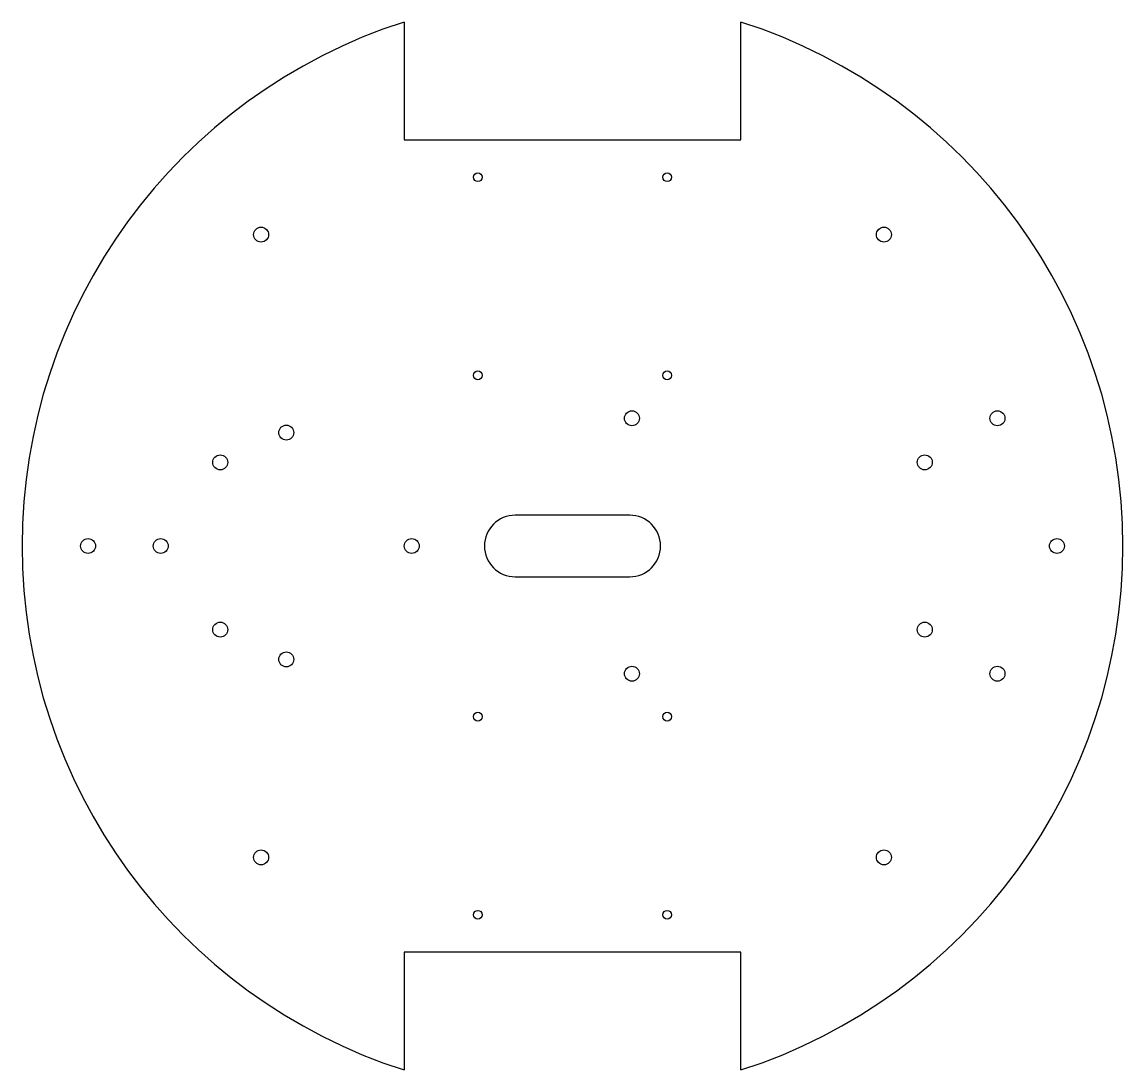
# Model space of a CAD drawing. Header units: millimetres. Extents: x -125 to 125, y -119 to 119.
import ezdxf

# ---------------------------------------------------------------- set-up
doc = ezdxf.new("R2010")
doc.units = ezdxf.units.MM

msp = doc.modelspace()

# ---------------------------------------------------------------- linework, layer by layer
for p, q in [((-38.25, 119), (-38.25, 92.25)), ((38.25, 92.25), (38.25, 119)), ((-38.25, 92.25), (38.25, 92.25)), ((13, 7), (-13, 7)), ((-13, -7), (13, -7)), ((38.25, -92.25), (-38.25, -92.25)), ((-38.25, -92.25), (-38.25, -119)), ((38.25, -119), (38.25, -92.25))]:
    msp.add_line(p, q)
for centre, radius in [((-21.5, 83.75), 1), ((21.5, 83.75), 1), ((-70.71, 70.71), 1.7), ((70.71, 70.71), 1.7), ((-21.5, 38.75), 1), ((21.5, 38.75), 1), ((13.5, 29), 1.7), ((96.5, 29), 1.7), ((-65, 25.75), 1.7), ((-80, 19), 1.7), ((80, 19), 1.7), ((-110, 0), 1.7), ((-93.5, 0), 1.7), ((-36.5, 0), 1.7), ((110, 0), 1.7), ((-80, -19), 1.7), ((80, -19), 1.7), ((-65, -25.75), 1.7), ((13.5, -29), 1.7), ((96.5, -29), 1.7), ((-21.5, -38.75), 1), ((21.5, -38.75), 1), ((-70.71, -70.71), 1.7), ((70.71, -70.71), 1.7), ((-21.5, -83.75), 1), ((21.5, -83.75), 1)]:
    msp.add_circle(centre, radius)
for centre, radius, start, end in [((0, 0), 125, 107.8183, 252.1817), ((0, 0), 125, 287.8183, 432.1817), ((-13, 0), 7, 90, 270), ((13, 0), 7, -90, 90)]:
    msp.add_arc(centre, radius, start, end)

doc.saveas('drawing.dxf')
